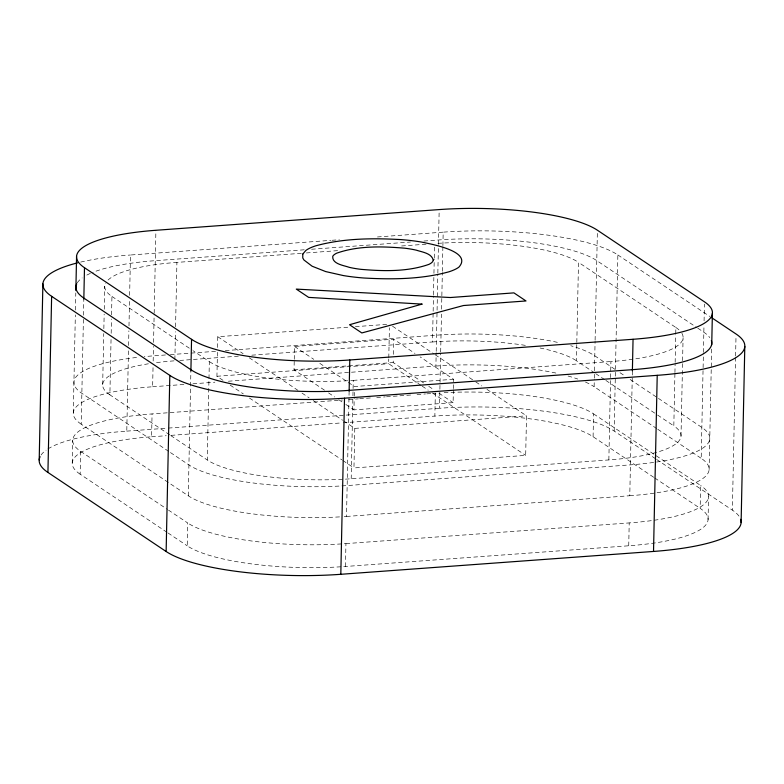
<?xml version="1.0" encoding="UTF-8"?>
<svg xmlns="http://www.w3.org/2000/svg" width="784" height="784" viewBox="0 0 784 784"><rect width="100%" height="100%" fill="white"/><g stroke="black" fill="none" stroke-linecap="round" stroke-linejoin="round"><path stroke-width="0.59" stroke-dasharray="3.92 2.94" d="M72.246 462.932L72.726 440.069M73.294 412.903L75.342 314.952M75.45 310.082L75.803 292.942M167.021 532.326L80.154 474.212L80.634 451.349A122.784 30.115 1.2 0 1 152.067 413.923L342.539 400.007M339.541 516.901A122.784 30.115 1.2 0 1 188.278 495.802L81.203 424.183L83.467 316.462M83.486 315.237L83.849 298.096M102.684 384.581L103.753 333.563M103.851 328.702L104.164 314.119M104.262 309.268L104.742 286.18M169.736 434.875L109.887 394.842L111.044 339.492M111.171 333.337L111.475 318.99M111.553 314.894L111.945 296.44A111.681 27.401 1.2 0 1 105.477 283.455M47.961 448.909A135.544 33.251 1.2 0 1 126.783 431.122L128.478 350.399M128.576 345.509L128.89 330.838M128.988 325.938L129.527 300.262M129.634 295.372L130.477 255.006L330.809 240.365M80.154 474.212A122.784 30.115 1.2 0 1 151.586 436.786L152.067 413.923M81.203 424.183A122.784 30.115 1.2 0 1 152.635 386.757L153.066 365.942M153.174 361.052L153.478 346.361M153.556 342.461L154.144 314.413M154.174 313.198L155.908 230.28M174.871 359.582L175.459 331.642M175.567 326.781L176.91 262.395L301.468 253.301M656.188 455.759L700.631 485.492L700.151 508.355A122.784 30.115 1.2 0 1 628.729 545.782L345.46 566.479A122.784 30.115 1.2 0 1 187.229 545.84L187.709 522.977L168.511 510.139M188.278 495.802L190.914 369.725M674.916 373.625L673.819 425.898A111.681 27.401 1.2 0 1 608.854 459.934L351.193 478.759A111.681 27.401 1.2 0 1 207.27 459.983L208.956 379.809M208.975 378.594L209.328 361.591L193.099 350.732M223.028 380.348L216.933 376.271L217.433 352.3M217.54 347.508L217.766 336.728L349.292 327.114M324.498 390.187L294.039 369.803L294.235 360.464M294.255 359.297L294.529 346.45L393.686 339.207L415.01 353.466M345.46 566.479L345.94 543.616A122.784 30.115 1.2 0 1 187.709 522.977M344.205 516.607A122.784 30.115 1.2 0 0 346.508 516.45L349.145 390.363M351.193 478.759L352.869 398.811M352.937 395.744L353.065 389.589M353.084 388.56L353.261 380.367A111.681 27.401 1.2 0 1 209.328 361.591M453.377 389.795L453.103 402.633L353.947 409.885L354.221 397.037M354.241 395.871L354.319 392.363M486.923 389.354L526.515 415.843L525.682 455.386L353.956 467.94L354.789 428.387L343.627 420.92M421.135 385.454L388.658 363.727L388.756 358.925M388.786 357.729L389.413 327.771M423.664 382.935L393.196 362.561L393.274 359.052M393.372 354.388L393.686 339.207M251.782 355.172L432.503 341.971L433.111 313.267M433.15 311.219L433.474 295.842M433.493 294.823L433.856 277.399M433.944 273.293L434.248 258.945M434.267 257.916L434.522 245.617M653.689 477.27L593.086 436.727A122.784 30.115 1.2 0 0 434.855 416.088L435.336 393.225A122.784 30.115 1.2 0 1 438.795 392.99M228.33 381.22L435.904 366.059L436.178 352.594M436.208 351.369L437.825 274.243M437.844 273.028L438.423 245.461M438.452 244.343L439.158 210.7M655.6 458.767L614.176 431.063A135.544 33.251 1.2 0 0 439.501 408.268L440.647 353.231M440.677 352.016L441.47 314.1M441.568 309.21L441.804 298.204M441.853 295.754L442.343 272.518M442.362 271.293L442.882 246.833M442.901 245.608L443.185 232.152L374.781 237.16M453.397 388.619L453.593 379.28L420.087 356.867M594.693 372.959L576.426 360.748L576.799 343.323M576.818 342.294L578.494 262.346A111.681 27.401 1.2 0 0 436.923 243.403M593.086 436.727L593.566 413.864A122.784 30.115 1.2 0 0 443.47 392.706M656.757 428.593L594.135 386.698L594.282 379.358M594.311 378.133L594.439 372.008M594.468 370.783L595.085 341.236M595.105 340.187L597.359 232.466M608.854 459.934L610.912 361.542A111.681 27.401 1.2 0 0 681.316 332.426M614.176 431.063L617.861 254.947A135.544 33.251 1.2 0 0 443.185 232.152M628.729 545.782L629.209 522.918A122.784 30.115 1.2 0 0 700.631 485.492M346.508 516.45L629.777 495.743L632.414 369.666M674.936 372.596L675.102 364.393M675.151 362.345L675.73 334.67M675.749 333.651L675.877 327.496L578.494 262.346M681.012 436.149L683.08 337.757M629.777 495.743A122.784 30.115 1.2 0 0 701.2 458.326L703.405 353.055M703.424 352.31L703.983 325.399M704.081 320.911L704.434 304.094M708.07 519.635L708.55 496.772M709.118 469.596L711.656 348.41M738.979 516.117A135.544 33.251 1.2 0 0 732.374 510.129L735.578 357.249M735.598 356.034L736.009 336.463M332.024 240.276L339.354 239.747M304.231 249.792L155.271 260.67A122.784 30.115 1.2 0 0 92.6 272.45M311.562 249.253L410.463 242.021M423.889 241.041L438.54 239.973A122.784 30.115 1.2 0 1 596.771 260.611L696.77 327.506M306.348 252.938L339.315 250.527M401.594 245.98L426.016 244.196M355.387 326.663L389.481 324.174M165.493 354.976L153.282 355.867A122.784 30.115 1.2 0 0 144.246 356.632M170.373 354.623L189.904 353.192M191.129 353.104L215.551 351.32M225.322 350.605L436.551 335.17A122.784 30.115 1.2 0 1 559.933 342.922M179.732 360.444L238.346 356.161M294.039 369.803L393.196 362.561M216.933 376.271L388.658 363.727M152.635 386.757L185.602 384.346M192.923 383.807L214.904 382.2M353.261 380.367L610.912 361.542M453.593 379.28L354.437 386.522L318.902 362.747M348.645 399.556L358.406 398.85M359.631 398.752L371.841 397.86M376.722 397.508L385.267 396.88M386.492 396.792L398.703 395.9M399.918 395.812L412.129 394.92M417.019 394.568L425.565 393.94M426.78 393.852L435.336 393.225M126.783 431.122L167.1 428.182M168.315 428.084L439.501 408.268M151.586 436.786L166.237 435.718M171.118 435.355L342.059 422.87M343.274 422.782L434.855 416.088M354.789 428.387L526.515 415.843M345.94 543.616L629.209 522.918M617.861 254.947L709.794 316.442M697.78 328.182L703.846 332.24A122.784 30.115 1.2 0 1 709.824 337.659M614.979 369.333L594.782 355.818A122.784 30.115 1.2 0 0 570.742 345.715M620.026 372.704L625.083 376.085M630.13 379.466L657.404 397.704M658.413 398.38L701.847 427.437A122.784 30.115 1.2 0 1 630.424 464.863L347.155 485.561A122.784 30.115 1.2 0 1 188.924 464.922L169.736 452.084M595.703 373.645L604.836 379.75M605.846 380.426L656.571 414.354M657.59 415.04L673.819 425.898M657.766 429.269L701.2 458.326M593.566 413.864L655.179 455.083M656.61 459.444L732.374 510.129M654.699 477.946L700.151 508.355M392.529 326.213L434.15 354.054M435.159 354.731L474.741 381.21M475.761 381.886L481.846 385.963M428.74 386.336L433.817 389.726M438.893 393.127L453.103 402.633M422.155 386.13L428.24 390.207M432.298 392.921L525.682 455.386M294.529 346.45L313.825 359.356M328.565 392.902L334.66 396.978M338.717 399.693L344.813 403.77M345.822 404.446L353.947 409.885M217.766 336.728L243.138 353.702M249.224 357.769L297.949 390.363M302.007 393.078L309.112 397.831M313.169 400.546L342.608 420.244M111.945 296.44L192.09 350.056M230.133 385.101L243.324 393.921M249.41 397.998L341.785 459.787M342.794 460.463L353.956 467.94M170.755 435.561L207.27 459.983M168.717 451.408L81.85 393.294A122.784 30.115 1.2 0 1 138.621 357.22M80.634 451.349L167.502 509.463M168.041 533.002L187.229 545.84M41.062 455.024A135.544 33.251 1.2 0 1 46.089 450.163M80.683 262.091A135.544 33.251 1.2 0 1 130.477 255.006M435.904 366.059A122.784 30.115 1.2 0 1 557.15 373.331M567.998 376.006A122.784 30.115 1.2 0 1 577.759 379.035M585.481 382.063A122.784 30.115 1.2 0 1 594.135 386.698M77.293 282.818A122.784 30.115 1.2 0 1 82.173 277.918M86.789 275.106A122.784 30.115 1.2 0 1 90.532 273.322M108.025 280.074A111.681 27.401 1.2 0 1 176.91 262.395M675.877 327.496A111.681 27.401 1.2 0 1 679.003 329.897M432.503 341.971A111.681 27.401 1.2 0 1 527.073 345.626M540.078 347.998A111.681 27.401 1.2 0 1 576.426 360.748M109.887 394.842A111.681 27.401 1.2 0 1 149.793 363.57M156.506 362.629A111.681 27.401 1.2 0 1 174.852 360.797"/><path stroke-width="1.18" d="M39.2 459.992L42.885 283.877M740.664 519.302A135.544 33.251 1.2 0 1 653.523 551.446L340.815 574.3A135.544 33.251 1.2 0 1 166.139 551.505L47.932 472.438L51.626 296.323A135.544 33.251 1.2 0 1 77.606 262.846M75.852 290.57L76.567 256.427M83.829 299.106L84.486 267.707A122.784 30.115 1.2 0 1 155.908 230.28L439.177 209.583A122.784 30.115 1.2 0 1 597.408 230.222L704.483 301.85A122.784 30.115 1.2 0 1 633.051 339.276L349.782 359.974A122.784 30.115 1.2 0 1 191.551 339.325L84.486 267.707M166.139 551.505L169.824 375.389L51.626 296.323M190.894 371.028L191.551 339.325M340.815 574.3L344.499 398.184A135.544 33.251 1.2 0 1 169.824 375.389M349.125 391.373L349.782 359.974M632.384 370.979L633.051 339.276M653.523 551.446L657.217 375.33A135.544 33.251 1.2 0 0 736.068 334.013L711.813 317.794M711.725 344.823L712.391 313.13M741.115 522.575L744.8 346.459M344.499 398.184L657.217 375.33M47.932 472.438A135.544 33.251 1.2 0 1 40.092 456.68M76.744 283.828A122.784 30.115 1.2 0 0 83.849 298.096L190.914 369.725A122.784 30.115 1.2 0 0 349.145 390.363L632.414 369.666A122.784 30.115 1.2 0 0 711.353 340.55M302.771 254.104L302.771 257.965L303.937 259.984L312.13 266.217L325.664 271.568L343.186 275.537A70.433 17.277 1.2 0 0 363.835 278.006C392.255 279.604 421.39 279.359 449.007 271.783A70.834 17.375 1.2 0 0 458.963 267.079C473.036 251.154 430.142 243.991 421.567 242.06A70.893 17.385 1.2 0 0 400.898 239.6C372.478 238.003 343.353 238.267 315.736 245.823A70.491 17.287 1.2 0 0 305.789 250.517L302.771 254.104M433.268 260.102L432.886 261.229A43.228 10.604 1.2 0 1 428.946 264.365C407.268 271.96 383.464 271.254 360.856 269.333A43.326 10.623 1.2 0 1 349.262 267.344C343.774 265.355 331.936 264.061 332.749 256.29A43.247 10.613 1.2 0 1 336.689 253.173C358.366 245.568 382.171 246.323 404.779 248.195A43.159 10.584 1.2 0 1 416.373 250.184C422.194 252.134 431.514 253.154 433.268 260.102M422.008 304.114L349.537 324.723L361.826 332.945L463.481 305.525L526.005 300.958L513.932 292.883L450.32 297.528L296.293 289.1L308.671 297.391L422.008 304.114"/></g></svg>
